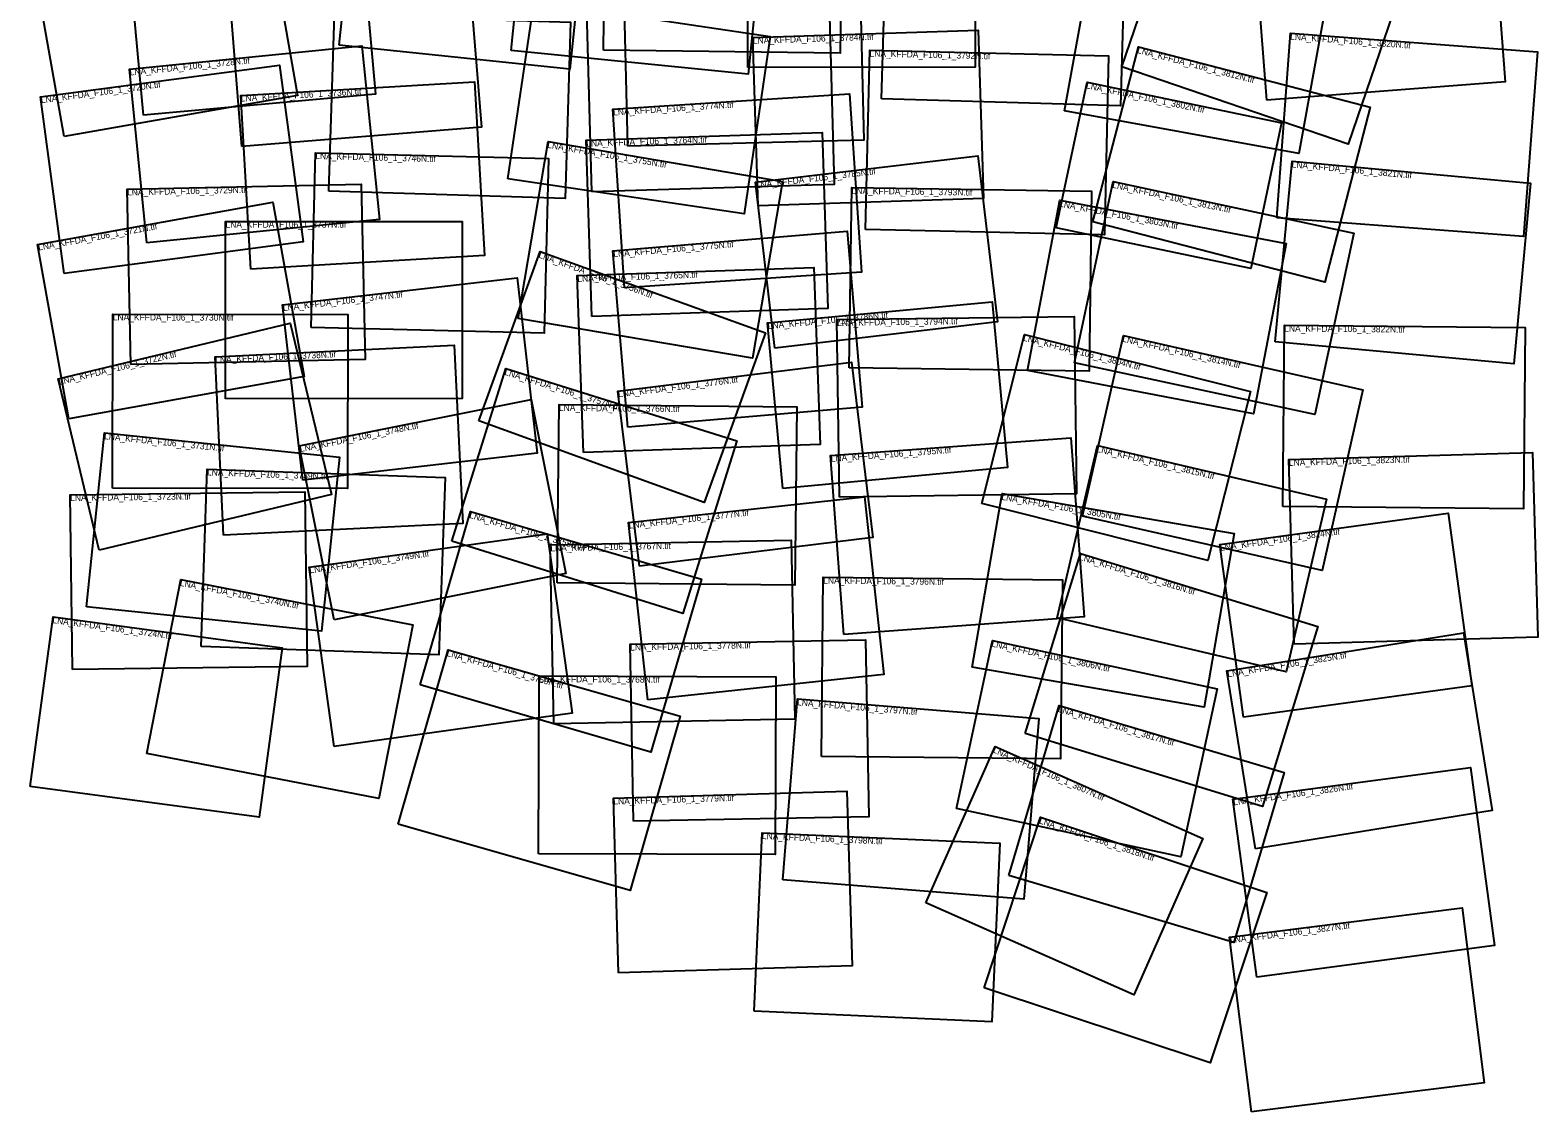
# Model space of a CAD drawing. Extents: x 452755 to 464988, y 272445 to 285544.
# Drawn here: x 453049 to 464988, y 272445 to 281009 of the extents above; entities that cross this region are included whole.
import ezdxf

# ---------------------------------------------------------------- set-up
doc = ezdxf.new("R2010")
doc.units = 0
doc.layers.add('Default', color=7, linetype='Continuous')

msp = doc.modelspace()

# ---------------------------------------------------------------- linework, layer by layer
at = {"layer": 'Default'}
for points in [[(455497, 280891), (455640, 282263), (457466, 282073), (457323, 280701)], [(456859, 280849), (457000, 282253), (458876, 282064), (458735, 280660)], [(457588, 280851), (457606, 282247), (459481, 282222), (459463, 280827)], [(458733, 280713), (458730, 282065), (460529, 282069), (460532, 280717)], [(461695, 280718), (462156, 282070), (463947, 281460), (463486, 280107)], [(462843, 280454), (462732, 281884), (464620, 282029), (464730, 280600)], [(453318, 280166), (453076, 281536), (454925, 281863), (455167, 280493)], [(453946, 280335), (453821, 281710), (455659, 281877), (455784, 280502)], [(459790, 280465), (459832, 281874), (461724, 281817), (461682, 280409)], [(454726, 280087), (454611, 281507), (456508, 281662), (456624, 280242)], [(461241, 280369), (461494, 281767), (463349, 281430), (463096, 280033)], [(457783, 280091), (457748, 281493), (459616, 281540), (459651, 280137)], [(456832, 279832), (457040, 281237), (458910, 280960), (458702, 279555)], [(457497, 279730), (457456, 281160), (459375, 281216), (459417, 279786)], [(455415, 279734), (455459, 281130), (457328, 281071), (457285, 279676)], [(458815, 279619), (458772, 280951), (460555, 281009), (460598, 279677)], [(462920, 279524), (463030, 280984), (464985, 280837), (464875, 279376)], [(453974, 279324), (453835, 280700), (455675, 280885), (455814, 279509)], [(459665, 279432), (459697, 280850), (461588, 280807), (461556, 279389)], [(461465, 279492), (461825, 280877), (463661, 280400), (463301, 279015)], [(453317, 279082), (453131, 280480), (455024, 280731), (455210, 279333)], [(454796, 279117), (454716, 280492), (456567, 280601), (456647, 279225)], [(461175, 279445), (461418, 280598), (462959, 280274), (462716, 279121)], [(457756, 278969), (457663, 280383), (459538, 280506), (459631, 279092)], [(456913, 278726), (457150, 280127), (459007, 279812), (458770, 278411)], [(457498, 278743), (457452, 280137), (459320, 280199), (459366, 278805)], [(455273, 278656), (455308, 280039), (457154, 279992), (457119, 278609)], [(458947, 278492), (458793, 279806), (460553, 280013), (460708, 278700)], [(462909, 278542), (463042, 279973), (464931, 279798), (464798, 278366)], [(453847, 278361), (453816, 279750), (455671, 279791), (455702, 278402)], [(459534, 278336), (459555, 279763), (461454, 279735), (461434, 278308)], [(461318, 278376), (461626, 279811), (463530, 279401), (463221, 277966)], [(453356, 277932), (453108, 279313), (454971, 279648), (455220, 278267)], [(460946, 278315), (461204, 279662), (462995, 279319), (462737, 277972)], [(454597, 278091), (454596, 279495), (456469, 279495), (456470, 278092)], [(457783, 277866), (457664, 279261), (459520, 279418), (459638, 278023)], [(456603, 277915), (457088, 279257), (458871, 278613), (458386, 277270)], [(455207, 277445), (455048, 278834), (456905, 279048), (457065, 277659)], [(457430, 277664), (457381, 279066), (459255, 279131), (459304, 277729)], [(459009, 277380), (458887, 278692), (460667, 278858), (460789, 277546)], [(453595, 276891), (453270, 278248), (455109, 278689), (455434, 277332)], [(453701, 277383), (453703, 278761), (455564, 278757), (455561, 277379)], [(459457, 277312), (459438, 278717), (461316, 278743), (461335, 277337)], [(462968, 277237), (462981, 278673), (464887, 278656), (464875, 277220)], [(460585, 277262), (460922, 278599), (462712, 278148), (462374, 276811)], [(461382, 277162), (461706, 278592), (463603, 278161), (463279, 276731)], [(454581, 277011), (454514, 278423), (456406, 278514), (456474, 277102)], [(456388, 276962), (456816, 278329), (458645, 277758), (458217, 276390)], [(457873, 276765), (457702, 278152), (459552, 278380), (459723, 276993)], [(455455, 276340), (455180, 277718), (457016, 278084), (457291, 276706)], [(457223, 276633), (457237, 278045), (459119, 278027), (459105, 276614)], [(453496, 276442), (453638, 277821), (455498, 277629), (455355, 276250)], [(459492, 276223), (459387, 277641), (461290, 277782), (461395, 276364)], [(461182, 276355), (461502, 277720), (463314, 277295), (462994, 275929)], [(463059, 276148), (463017, 277609), (464947, 277664), (464988, 276202)], [(454402, 276129), (454451, 277534), (456334, 277468), (456285, 276063)], [(453383, 275948), (453365, 277331), (455224, 277355), (455242, 275972)], [(457939, 275706), (457787, 277111), (459656, 277314), (459809, 275908)], [(460509, 275966), (460747, 277340), (462583, 277023), (462346, 275648)], [(456137, 275827), (456537, 277197), (458366, 276663), (457965, 275292)], [(462658, 275570), (462469, 276936), (464277, 277185), (464466, 275819)], [(455456, 275337), (455257, 276757), (457143, 277022), (457342, 275601)], [(457196, 275516), (457168, 276933), (459075, 276970), (459103, 275553)], [(460928, 275441), (461367, 276866), (463246, 276287), (462808, 274863)], [(453974, 275283), (454242, 276659), (456079, 276301), (455811, 274925)], [(459315, 275258), (459329, 276677), (461223, 276658), (461209, 275239)], [(453049, 275022), (453230, 276365), (455044, 276120), (454863, 274778)], [(457827, 274746), (457801, 276147), (459664, 276182), (459690, 274781)], [(460384, 274847), (460670, 276177), (462448, 275795), (462162, 274464)], [(462753, 274528), (462526, 275936), (464399, 276238), (464626, 274831)], [(455964, 274722), (456358, 276103), (458195, 275579), (457801, 274198)], [(457074, 274489), (457079, 275896), (458954, 275890), (458949, 274483)], [(459009, 274283), (459125, 275714), (461036, 275559), (460919, 274128)], [(460799, 274316), (461198, 275661), (462979, 275132), (462580, 273787)], [(460141, 274101), (460690, 275338), (462336, 274609), (461788, 273371)], [(462763, 273510), (462573, 274920), (464455, 275172), (464644, 273762)], [(457708, 273545), (457667, 274928), (459517, 274984), (459559, 273601)], [(460603, 273427), (461051, 274777), (462842, 274182), (462394, 272832)], [(458782, 273241), (458845, 274655), (460728, 274571), (460665, 273158)], [(462720, 272445), (462547, 273829), (464389, 274059), (464562, 272675)]]:
    msp.add_lwpolyline(points, close=True, dxfattribs=at)

# ---------------------------------------------------------------- texts
for s, rotation, p in [('LNA_KFFDA_F106_1_3784N.tif', 1.8653, (458773, 280901)), ('LNA_KFFDA_F106_1_3820N.tif', 355.6815, (463026, 280935)), ('LNA_KFFDA_F106_1_3792N.tif', 358.7001, (459696, 280800)), ('LNA_KFFDA_F106_1_3812N.tif', 345.4252, (461812, 280829)), ('LNA_KFFDA_F106_1_3728N.tif', 5.7463, (453840, 280650)), ('LNA_KFFDA_F106_1_3720N.tif', 7.5646, (453137, 280430)), ('LNA_KFFDA_F106_1_3802N.tif', 348.1278, (461408, 280549)), ('LNA_KFFDA_F106_1_3736N.tif', 3.3515, (454719, 280443)), ('LNA_KFFDA_F106_1_3774N.tif', 3.7598, (457667, 280333)), ('LNA_KFFDA_F106_1_3755N.tif', 350.3742, (457142, 280078)), ('LNA_KFFDA_F106_1_3764N.tif', 1.9073, (457454, 280087)), ('LNA_KFFDA_F106_1_3746N.tif', 358.5492, (455307, 279989)), ('LNA_KFFDA_F106_1_3785N.tif', 6.7119, (458798, 279756)), ('LNA_KFFDA_F106_1_3821N.tif', 354.6986, (463037, 279923)), ('LNA_KFFDA_F106_1_3729N.tif', 1.2689, (453817, 279700)), ('LNA_KFFDA_F106_1_3793N.tif', 359.165, (459554, 279713)), ('LNA_KFFDA_F106_1_3813N.tif', 347.8538, (461616, 279762)), ('LNA_KFFDA_F106_1_3803N.tif', 349.1603, (461195, 279613)), ('LNA_KFFDA_F106_1_3721N.tif', 10.1917, (453117, 279264)), ('LNA_KFFDA_F106_1_3737N.tif', 0.0048, (454596, 279445)), ('LNA_KFFDA_F106_1_3775N.tif', 4.844, (457669, 279211)), ('LNA_KFFDA_F106_1_3756N.tif', 340.1325, (457071, 279210)), ('LNA_KFFDA_F106_1_3765N.tif', 1.9858, (457383, 279016)), ('LNA_KFFDA_F106_1_3747N.tif', 6.553, (455053, 278785)), ('LNA_KFFDA_F106_1_3730N.tif', 359.8881, (453703, 278711)), ('LNA_KFFDA_F106_1_3786N.tif', 5.3327, (458892, 278642)), ('LNA_KFFDA_F106_1_3794N.tif', 0.7781, (459439, 278667)), ('LNA_KFFDA_F106_1_3822N.tif', 359.4986, (462980, 278623)), ('LNA_KFFDA_F106_1_3804N.tif', 345.8505, (460909, 278551)), ('LNA_KFFDA_F106_1_3814N.tif', 347.2095, (461695, 278543)), ('LNA_KFFDA_F106_1_3722N.tif', 13.4628, (453282, 278200)), ('LNA_KFFDA_F106_1_3738N.tif', 2.7535, (454516, 278373)), ('LNA_KFFDA_F106_1_3757N.tif', 342.641, (456801, 278282)), ('LNA_KFFDA_F106_1_3776N.tif', 7.0344, (457708, 278102)), ('LNA_KFFDA_F106_1_3766N.tif', 359.4437, (457236, 277995)), ('LNA_KFFDA_F106_1_3748N.tif', 11.2853, (455190, 277669)), ('LNA_KFFDA_F106_1_3731N.tif', 354.1036, (453633, 277771)), ('LNA_KFFDA_F106_1_3795N.tif', 4.2357, (459391, 277591)), ('LNA_KFFDA_F106_1_3815N.tif', 346.795, (461491, 277671)), ('LNA_KFFDA_F106_1_3823N.tif', 1.6293, (463018, 277559)), ('LNA_KFFDA_F106_1_3739N.tif', 358.0035, (454449, 277484)), ('LNA_KFFDA_F106_1_3723N.tif', 0.7393, (453366, 277281)), ('LNA_KFFDA_F106_1_3805N.tif', 350.1978, (460738, 277291)), ('LNA_KFFDA_F106_1_3758N.tif', 343.7036, (456523, 277149)), ('LNA_KFFDA_F106_1_3777N.tif', 6.1908, (457792, 277062)), ('LNA_KFFDA_F106_1_3824N.tif', 7.8668, (462476, 276886)), ('LNA_KFFDA_F106_1_3749N.tif', 7.9883, (455264, 276708)), ('LNA_KFFDA_F106_1_3767N.tif', 1.1205, (457169, 276883)), ('LNA_KFFDA_F106_1_3816N.tif', 342.8962, (461352, 276818)), ('LNA_KFFDA_F106_1_3740N.tif', 348.9829, (454232, 276610)), ('LNA_KFFDA_F106_1_3796N.tif', 359.4245, (459329, 276627)), ('LNA_KFFDA_F106_1_3724N.tif', 352.3224, (453223, 276315)), ('LNA_KFFDA_F106_1_3778N.tif', 1.0884, (457801, 276097)), ('LNA_KFFDA_F106_1_3806N.tif', 347.871, (460659, 276129)), ('LNA_KFFDA_F106_1_3759N.tif', 344.0791, (456344, 276055)), ('LNA_KFFDA_F106_1_3825N.tif', 9.1763, (462534, 275886)), ('LNA_KFFDA_F106_1_3768N.tif', 359.8139, (457078, 275846)), ('LNA_KFFDA_F106_1_3797N.tif', 355.3516, (459121, 275664)), ('LNA_KFFDA_F106_1_3817N.tif', 343.4731, (461184, 275613)), ('LNA_KFFDA_F106_1_3807N.tif', 336.1013, (460669, 275293)), ('LNA_KFFDA_F106_1_3826N.tif', 7.6351, (462580, 274871)), ('LNA_KFFDA_F106_1_3779N.tif', 1.7126, (457668, 274878)), ('LNA_KFFDA_F106_1_3818N.tif', 341.6215, (461035, 274730)), ('LNA_KFFDA_F106_1_3798N.tif', 357.4498, (458843, 274605)), ('LNA_KFFDA_F106_1_3827N.tif', 7.1142, (462554, 273779))]:
    msp.add_text(s, height=50, rotation=rotation, dxfattribs=at).set_placement(p)

doc.saveas('drawing.dxf')
